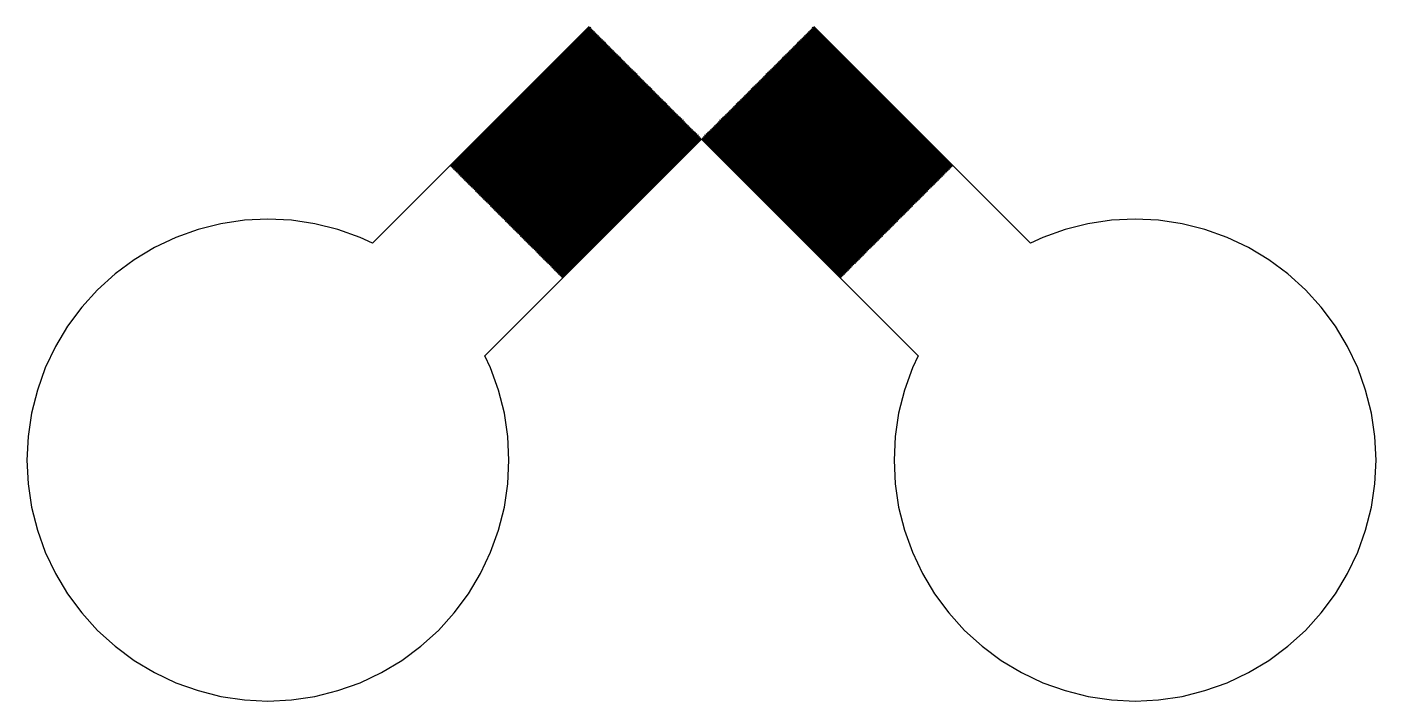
# Model space of a CAD drawing. Extents: x -73 to 181, y -8 to 80.
# Drawn here: x 2 to 16, y 38 to 45 of the extents above; entities that cross this region are included whole.
import ezdxf

# ---------------------------------------------------------------- set-up
doc = ezdxf.new("R2010")
doc.units = 0

msp = doc.modelspace()

# ---------------------------------------------------------------- linework, layer by layer
for p, q in [((7.83327, 45), (5.58597, 42.7527)), ((6.39996, 43.5525), (7.84035, 44.9929)), ((7.84741, 44.9858), (6.40704, 43.5455)), ((6.41411, 43.5384), (7.85448, 44.9788)), ((7.86156, 44.9717), (6.42119, 43.5313)), ((6.42825, 43.5243), (7.86862, 44.9646)), ((7.8757, 44.9576), (6.43532, 43.5172)), ((6.4424, 43.5101), (7.88277, 44.9505)), ((7.88985, 44.9434), (6.44946, 43.5031)), ((6.45654, 43.496), (7.89691, 44.9363)), ((7.90399, 44.9293), (6.46361, 43.4889)), ((6.47067, 43.4818), (7.91106, 44.9222)), ((7.84035, 44.9929), (7.84741, 44.9858)), ((7.85448, 44.9788), (7.86156, 44.9717)), ((7.86862, 44.9646), (7.8757, 44.9576)), ((7.88277, 44.9505), (7.88985, 44.9434)), ((7.89691, 44.9363), (7.90399, 44.9293)), ((7.91106, 44.9222), (7.91814, 44.9151)), ((10.0818, 44.9151), (10.0889, 44.9222)), ((10.0889, 44.9222), (11.5293, 43.4818)), ((10.096, 44.9293), (10.1031, 44.9363)), ((11.5364, 43.4889), (10.096, 44.9293)), ((10.1031, 44.9363), (11.5434, 43.496)), ((10.1101, 44.9434), (10.1172, 44.9505)), ((11.5505, 43.5031), (10.1101, 44.9434)), ((10.1172, 44.9505), (11.5576, 43.5101)), ((10.1243, 44.9576), (10.1314, 44.9646)), ((11.5647, 43.5172), (10.1243, 44.9576)), ((10.1314, 44.9646), (11.5717, 43.5243)), ((10.1384, 44.9717), (10.1455, 44.9788)), ((11.5788, 43.5313), (10.1384, 44.9717)), ((10.1455, 44.9788), (11.5859, 43.5384)), ((10.1526, 44.9858), (10.1596, 44.9929)), ((11.5929, 43.5455), (10.1526, 44.9858)), ((10.1596, 44.9929), (11.6, 43.5525)), ((12.414, 42.7527), (10.1667, 45)), ((7.91814, 44.9151), (6.47775, 43.4747)), ((6.48482, 43.4677), (7.9252, 44.9081)), ((7.93227, 44.901), (6.49188, 43.4606)), ((6.49896, 43.4535), (7.93935, 44.8939)), ((7.94641, 44.8869), (6.50603, 43.4465)), ((6.51309, 43.4394), (7.95348, 44.8798)), ((7.96056, 44.8727), (6.52017, 43.4323)), ((6.52724, 43.4253), (7.96762, 44.8656)), ((7.97469, 44.8586), (6.53432, 43.4182)), ((6.54138, 43.4111), (7.98177, 44.8515)), ((7.98883, 44.8444), (6.54846, 43.4041)), ((6.55554, 43.397), (7.99591, 44.8374)), ((8.00298, 44.8303), (6.56261, 43.3899)), ((6.56967, 43.3828), (8.01004, 44.8232)), ((8.01712, 44.8161), (6.57675, 43.3758)), ((6.58382, 43.3687), (8.02419, 44.8091)), ((8.03127, 44.802), (6.59088, 43.3616)), ((6.59796, 43.3546), (8.03833, 44.7949)), ((8.04541, 44.7879), (6.60503, 43.3475)), ((7.9252, 44.9081), (7.93227, 44.901)), ((7.93935, 44.8939), (7.94641, 44.8869)), ((7.95348, 44.8798), (7.96056, 44.8727)), ((7.96762, 44.8656), (7.97469, 44.8586)), ((7.98177, 44.8515), (7.98883, 44.8444)), ((7.99591, 44.8374), (8.00298, 44.8303)), ((8.01004, 44.8232), (8.01712, 44.8161)), ((8.02419, 44.8091), (8.03127, 44.802)), ((8.03833, 44.7949), (8.04541, 44.7879)), ((9.95457, 44.7879), (9.96165, 44.7949)), ((11.395, 43.3475), (9.95457, 44.7879)), ((9.96165, 44.7949), (11.402, 43.3546)), ((9.96872, 44.802), (9.9758, 44.8091)), ((11.4091, 43.3616), (9.96872, 44.802)), ((9.9758, 44.8091), (11.4162, 43.3687)), ((9.98286, 44.8161), (9.98994, 44.8232)), ((11.4232, 43.3758), (9.98286, 44.8161)), ((9.98994, 44.8232), (11.4303, 43.3828)), ((9.99701, 44.8303), (10.0041, 44.8374)), ((11.4374, 43.3899), (9.99701, 44.8303)), ((10.0041, 44.8374), (11.4444, 43.397)), ((10.0112, 44.8444), (10.0182, 44.8515)), ((11.4515, 43.4041), (10.0112, 44.8444)), ((10.0182, 44.8515), (11.4586, 43.4111)), ((10.0253, 44.8586), (10.0324, 44.8656)), ((11.4657, 43.4182), (10.0253, 44.8586)), ((10.0324, 44.8656), (11.4727, 43.4253)), ((10.0394, 44.8727), (10.0465, 44.8798)), ((11.4798, 43.4323), (10.0394, 44.8727)), ((10.0465, 44.8798), (11.4869, 43.4394)), ((10.0536, 44.8869), (10.0606, 44.8939)), ((11.494, 43.4465), (10.0536, 44.8869)), ((10.0606, 44.8939), (11.501, 43.4535)), ((10.0677, 44.901), (10.0748, 44.9081)), ((11.5081, 43.4606), (10.0677, 44.901)), ((10.0748, 44.9081), (11.5152, 43.4677)), ((11.5222, 43.4747), (10.0818, 44.9151)), ((6.61209, 43.3404), (8.05247, 44.7808)), ((8.05956, 44.7737), (6.61917, 43.3333)), ((6.62624, 43.3263), (8.06662, 44.7666)), ((8.0737, 44.7596), (6.63332, 43.3192)), ((6.64038, 43.3121), (8.08076, 44.7525)), ((8.08783, 44.7454), (6.64745, 43.3051)), ((6.65453, 43.298), (8.09491, 44.7384)), ((8.10197, 44.7313), (6.66159, 43.2909)), ((6.66867, 43.2838), (8.10904, 44.7242)), ((8.11612, 44.7171), (6.67574, 43.2768)), ((6.68282, 43.2697), (8.12318, 44.7101)), ((8.13025, 44.703), (6.68988, 43.2626)), ((6.69696, 43.2556), (8.13733, 44.6959)), ((8.14439, 44.6889), (6.70403, 43.2485)), ((6.71109, 43.2414), (8.15147, 44.6818)), ((8.15854, 44.6747), (6.71817, 43.2343)), ((6.72523, 43.2273), (8.16562, 44.6676)), ((8.17268, 44.6606), (6.73232, 43.2202)), ((6.73938, 43.2131), (8.17976, 44.6535)), ((8.18683, 44.6464), (6.74644, 43.2061)), ((8.05247, 44.7808), (8.05956, 44.7737)), ((8.06662, 44.7666), (8.0737, 44.7596)), ((8.08076, 44.7525), (8.08783, 44.7454)), ((8.09491, 44.7384), (8.10197, 44.7313)), ((8.10904, 44.7242), (8.11612, 44.7171)), ((8.12318, 44.7101), (8.13025, 44.703)), ((8.13733, 44.6959), (8.14439, 44.6889)), ((8.15147, 44.6818), (8.15854, 44.6747)), ((8.16562, 44.6676), (8.17268, 44.6606)), ((8.17976, 44.6535), (8.18683, 44.6464)), ((9.81316, 44.6464), (9.82022, 44.6535)), ((11.2535, 43.2061), (9.81316, 44.6464)), ((9.82022, 44.6535), (11.2606, 43.2131)), ((9.8273, 44.6606), (9.83437, 44.6676)), ((11.2677, 43.2202), (9.8273, 44.6606)), ((9.83437, 44.6676), (11.2747, 43.2273)), ((9.84145, 44.6747), (9.84851, 44.6818)), ((11.2818, 43.2343), (9.84145, 44.6747)), ((9.84851, 44.6818), (11.2889, 43.2414)), ((9.85559, 44.6889), (9.86266, 44.6959)), ((11.296, 43.2485), (9.85559, 44.6889)), ((9.86266, 44.6959), (11.303, 43.2556)), ((9.86974, 44.703), (9.8768, 44.7101)), ((11.3101, 43.2626), (9.86974, 44.703)), ((9.8768, 44.7101), (11.3172, 43.2697)), ((9.88387, 44.7171), (9.89095, 44.7242)), ((11.3242, 43.2768), (9.88387, 44.7171)), ((9.89095, 44.7242), (11.3313, 43.2838)), ((9.89801, 44.7313), (9.90508, 44.7384)), ((11.3384, 43.2909), (9.89801, 44.7313)), ((9.90508, 44.7384), (11.3455, 43.298)), ((9.91216, 44.7454), (9.91922, 44.7525)), ((11.3525, 43.3051), (9.91216, 44.7454)), ((9.91922, 44.7525), (11.3596, 43.3121)), ((9.92628, 44.7596), (9.93336, 44.7666)), ((11.3667, 43.3192), (9.92628, 44.7596)), ((9.93336, 44.7666), (11.3737, 43.3263)), ((9.94043, 44.7737), (9.94751, 44.7808)), ((11.3808, 43.3333), (9.94043, 44.7737)), ((9.94751, 44.7808), (11.3879, 43.3404)), ((6.75352, 43.199), (8.19391, 44.6394)), ((8.20097, 44.6323), (6.76059, 43.1919)), ((6.76765, 43.1848), (8.20804, 44.6252)), ((8.21512, 44.6181), (6.77473, 43.1778)), ((6.7818, 43.1707), (8.22218, 44.6111)), ((8.22925, 44.604), (6.78886, 43.1636)), ((6.79594, 43.1566), (8.23633, 44.5969)), ((8.24339, 44.5899), (6.80301, 43.1495)), ((6.81009, 43.1424), (8.25047, 44.5828)), ((8.25754, 44.5757), (6.81715, 43.1353)), ((6.82423, 43.1283), (8.2646, 44.5686)), ((8.27168, 44.5616), (6.8313, 43.1212)), ((6.83838, 43.1141), (8.27875, 44.5545)), ((8.28581, 44.5474), (6.84544, 43.1071)), ((6.85252, 43.1), (8.29289, 44.5404)), ((8.29996, 44.5333), (6.85959, 43.0929)), ((6.86665, 43.0859), (8.30704, 44.5262)), ((8.3141, 44.5191), (6.87373, 43.0788)), ((6.8808, 43.0717), (8.32118, 44.5121)), ((8.32825, 44.505), (6.88786, 43.0646)), ((8.19391, 44.6394), (8.20097, 44.6323)), ((8.20804, 44.6252), (8.21512, 44.6181)), ((8.22218, 44.6111), (8.22925, 44.604)), ((8.23633, 44.5969), (8.24339, 44.5899)), ((8.25047, 44.5828), (8.25754, 44.5757)), ((8.2646, 44.5686), (8.27168, 44.5616)), ((8.27875, 44.5545), (8.28581, 44.5474)), ((8.29289, 44.5404), (8.29996, 44.5333)), ((8.30704, 44.5262), (8.3141, 44.5191)), ((8.32118, 44.5121), (8.32825, 44.505)), ((9.67174, 44.505), (9.6788, 44.5121)), ((11.1121, 43.0646), (9.67174, 44.505)), ((9.6788, 44.5121), (11.1192, 43.0717)), ((9.68588, 44.5191), (9.69295, 44.5262)), ((11.1263, 43.0788), (9.68588, 44.5191)), ((9.69295, 44.5262), (11.1333, 43.0859)), ((9.70003, 44.5333), (9.70709, 44.5404)), ((11.1404, 43.0929), (9.70003, 44.5333)), ((9.70709, 44.5404), (11.1475, 43.1)), ((9.71417, 44.5474), (9.72124, 44.5545)), ((11.1545, 43.1071), (9.71417, 44.5474)), ((9.72124, 44.5545), (11.1616, 43.1141)), ((9.7283, 44.5616), (9.73538, 44.5686)), ((11.1687, 43.1212), (9.7283, 44.5616)), ((9.73538, 44.5686), (11.1758, 43.1283)), ((9.74245, 44.5757), (9.74951, 44.5828)), ((11.1828, 43.1353), (9.74245, 44.5757)), ((9.74951, 44.5828), (11.1899, 43.1424)), ((9.75659, 44.5899), (9.76366, 44.5969)), ((11.197, 43.1495), (9.75659, 44.5899)), ((9.76366, 44.5969), (11.204, 43.1566)), ((9.77074, 44.604), (9.7778, 44.6111)), ((11.2111, 43.1636), (9.77074, 44.604)), ((9.7778, 44.6111), (11.2182, 43.1707)), ((9.78487, 44.6181), (9.79195, 44.6252)), ((11.2253, 43.1778), (9.78487, 44.6181)), ((9.79195, 44.6252), (11.2323, 43.1848)), ((9.79901, 44.6323), (9.80608, 44.6394)), ((11.2394, 43.1919), (9.79901, 44.6323)), ((9.80608, 44.6394), (11.2465, 43.199)), ((6.89494, 43.0576), (8.33533, 44.4979)), ((8.34239, 44.4909), (6.90201, 43.0505)), ((6.90909, 43.0434), (8.34947, 44.4838)), ((8.35654, 44.4767), (6.91615, 43.0363)), ((6.92322, 43.0293), (8.3636, 44.4697)), ((8.37068, 44.4626), (6.9303, 43.0222)), ((6.93736, 43.0151), (8.37775, 44.4555)), ((8.38481, 44.4485), (6.94443, 43.0081)), ((6.95151, 43.001), (8.39189, 44.4414)), ((8.39896, 44.4343), (6.95857, 42.9939)), ((6.96565, 42.9869), (8.40602, 44.4272)), ((8.4131, 44.4202), (6.97272, 42.9798)), ((6.97978, 42.9727), (8.42017, 44.4131)), ((8.42723, 44.406), (6.98686, 42.9657)), ((6.99393, 42.9586), (8.43431, 44.399)), ((8.44138, 44.3919), (7.00099, 42.9515)), ((7.00807, 42.9444), (8.44846, 44.3848)), ((8.45552, 44.3777), (7.01514, 42.9374)), ((7.0222, 42.9303), (8.46259, 44.3707)), ((8.46967, 44.3636), (7.02928, 42.9232)), ((8.33533, 44.4979), (8.34239, 44.4909)), ((8.34947, 44.4838), (8.35654, 44.4767)), ((8.3636, 44.4697), (8.37068, 44.4626)), ((8.37775, 44.4555), (8.38481, 44.4485)), ((8.39189, 44.4414), (8.39896, 44.4343)), ((8.40602, 44.4272), (8.4131, 44.4202)), ((8.42017, 44.4131), (8.42723, 44.406)), ((8.43431, 44.399), (8.44138, 44.3919)), ((8.44846, 44.3848), (8.45552, 44.3777)), ((8.46259, 44.3707), (8.46967, 44.3636)), ((9.53032, 44.3636), (9.5374, 44.3707)), ((10.9707, 42.9232), (9.53032, 44.3636)), ((9.5374, 44.3707), (10.9778, 42.9303)), ((9.54446, 44.3777), (9.55153, 44.3848)), ((10.9848, 42.9374), (9.54446, 44.3777)), ((9.55153, 44.3848), (10.9919, 42.9444)), ((9.55861, 44.3919), (9.56567, 44.399)), ((10.999, 42.9515), (9.55861, 44.3919)), ((9.56567, 44.399), (11.0061, 42.9586)), ((9.57275, 44.406), (9.57982, 44.4131)), ((11.0131, 42.9657), (9.57275, 44.406)), ((9.57982, 44.4131), (11.0202, 42.9727)), ((9.58688, 44.4202), (9.59396, 44.4272)), ((11.0273, 42.9798), (9.58688, 44.4202)), ((9.59396, 44.4272), (11.0343, 42.9869)), ((9.60103, 44.4343), (9.60809, 44.4414)), ((11.0414, 42.9939), (9.60103, 44.4343)), ((9.60809, 44.4414), (11.0485, 43.001)), ((9.61517, 44.4485), (9.62224, 44.4555)), ((11.0556, 43.0081), (9.61517, 44.4485)), ((9.62224, 44.4555), (11.0626, 43.0151)), ((9.6293, 44.4626), (9.63638, 44.4697)), ((11.0697, 43.0222), (9.6293, 44.4626)), ((9.63638, 44.4697), (11.0768, 43.0293)), ((9.64345, 44.4767), (9.65051, 44.4838)), ((11.0838, 43.0363), (9.64345, 44.4767)), ((9.65051, 44.4838), (11.0909, 43.0434)), ((9.65759, 44.4909), (9.66466, 44.4979)), ((11.098, 43.0505), (9.65759, 44.4909)), ((9.66466, 44.4979), (11.105, 43.0576)), ((7.03635, 42.9162), (8.47673, 44.3565)), ((8.4838, 44.3495), (7.04341, 42.9091)), ((7.05049, 42.902), (8.49088, 44.3424)), ((8.49794, 44.3353), (7.05756, 42.8949)), ((7.06464, 42.8879), (8.50502, 44.3282)), ((8.51208, 44.3212), (7.0717, 42.8808)), ((7.07878, 42.8737), (8.51915, 44.3141)), ((8.52623, 44.307), (7.08586, 42.8667)), ((7.09293, 42.8596), (8.53329, 44.3)), ((8.54036, 44.2929), (7.09999, 42.8525)), ((7.10707, 42.8454), (8.54744, 44.2858)), ((8.5545, 44.2787), (7.11414, 42.8384)), ((7.1212, 42.8313), (8.56158, 44.2717)), ((8.56865, 44.2646), (7.12828, 42.8242)), ((7.13535, 42.8172), (8.57573, 44.2575)), ((8.58279, 44.2505), (7.14241, 42.8101)), ((7.14949, 42.803), (8.58987, 44.2434)), ((8.59694, 44.2363), (7.15656, 42.7959)), ((7.16364, 42.7889), (8.60402, 44.2292)), ((8.47673, 44.3565), (8.4838, 44.3495)), ((8.49088, 44.3424), (8.49794, 44.3353)), ((8.50502, 44.3282), (8.51208, 44.3212)), ((8.51915, 44.3141), (8.52623, 44.307)), ((8.53329, 44.3), (8.54036, 44.2929)), ((8.54744, 44.2858), (8.5545, 44.2787)), ((8.56158, 44.2717), (8.56865, 44.2646)), ((8.57573, 44.2575), (8.58279, 44.2505)), ((8.58987, 44.2434), (8.59694, 44.2363)), ((8.60402, 44.2292), (8.61108, 44.2222)), ((9.3889, 44.2222), (9.39597, 44.2292)), ((9.39597, 44.2292), (10.8363, 42.7889)), ((9.40305, 44.2363), (9.41011, 44.2434)), ((10.8434, 42.7959), (9.40305, 44.2363)), ((9.41011, 44.2434), (10.8505, 42.803)), ((9.41719, 44.2505), (9.42426, 44.2575)), ((10.8576, 42.8101), (9.41719, 44.2505)), ((9.42426, 44.2575), (10.8646, 42.8172)), ((9.43134, 44.2646), (9.4384, 44.2717)), ((10.8717, 42.8242), (9.43134, 44.2646)), ((9.4384, 44.2717), (10.8788, 42.8313)), ((9.44548, 44.2787), (9.45255, 44.2858)), ((10.8858, 42.8384), (9.44548, 44.2787)), ((9.45255, 44.2858), (10.8929, 42.8454)), ((9.45963, 44.2929), (9.46669, 44.3)), ((10.9, 42.8525), (9.45963, 44.2929)), ((9.46669, 44.3), (10.9071, 42.8596)), ((9.47375, 44.307), (9.48083, 44.3141)), ((10.9141, 42.8667), (9.47375, 44.307)), ((9.48083, 44.3141), (10.9212, 42.8737)), ((9.4879, 44.3212), (9.49496, 44.3282)), ((10.9283, 42.8808), (9.4879, 44.3212)), ((9.49496, 44.3282), (10.9353, 42.8879)), ((9.50204, 44.3353), (9.50911, 44.3424)), ((10.9424, 42.8949), (9.50204, 44.3353)), ((9.50911, 44.3424), (10.9495, 42.902)), ((9.51619, 44.3495), (9.52325, 44.3565)), ((10.9566, 42.9091), (9.51619, 44.3495)), ((9.52325, 44.3565), (10.9636, 42.9162)), ((8.61108, 44.2222), (7.1707, 42.7818)), ((7.17776, 42.7747), (8.61815, 44.2151)), ((8.62523, 44.208), (7.18484, 42.7677)), ((7.19191, 42.7606), (8.63229, 44.201)), ((8.63936, 44.1939), (7.19899, 42.7535)), ((7.20605, 42.7464), (8.64644, 44.1868)), ((8.6535, 44.1798), (7.21313, 42.7394)), ((7.2202, 42.7323), (8.66057, 44.1727)), ((8.66765, 44.1656), (7.22728, 42.7252)), ((7.23434, 42.7182), (8.67471, 44.1585)), ((8.68179, 44.1515), (7.24142, 42.7111)), ((7.24849, 42.704), (8.68886, 44.1444)), ((8.69594, 44.1373), (7.25555, 42.697)), ((7.26263, 42.6899), (8.703, 44.1302)), ((8.71008, 44.1232), (7.2697, 42.6828)), ((7.27676, 42.6757), (8.71715, 44.1161)), ((8.72423, 44.109), (7.28384, 42.6687)), ((7.29091, 42.6616), (8.73129, 44.102)), ((8.73836, 44.0949), (7.29797, 42.6545)), ((7.30505, 42.6474), (8.74544, 44.0878)), ((8.61815, 44.2151), (8.62523, 44.208)), ((8.63229, 44.201), (8.63936, 44.1939)), ((8.64644, 44.1868), (8.6535, 44.1798)), ((8.66057, 44.1727), (8.66765, 44.1656)), ((8.67471, 44.1585), (8.68179, 44.1515)), ((8.68886, 44.1444), (8.69594, 44.1373)), ((8.703, 44.1302), (8.71008, 44.1232)), ((8.71715, 44.1161), (8.72423, 44.109)), ((8.73129, 44.102), (8.73836, 44.0949)), ((8.74544, 44.0878), (8.7525, 44.0808)), ((9.24748, 44.0808), (9.25455, 44.0878)), ((9.25455, 44.0878), (10.6949, 42.6474)), ((9.26163, 44.0949), (9.26869, 44.102)), ((10.702, 42.6545), (9.26163, 44.0949)), ((9.26869, 44.102), (10.7091, 42.6616)), ((9.27576, 44.109), (9.28284, 44.1161)), ((10.7161, 42.6687), (9.27576, 44.109)), ((9.28284, 44.1161), (10.7232, 42.6757)), ((9.2899, 44.1232), (9.29698, 44.1302)), ((10.7303, 42.6828), (9.2899, 44.1232)), ((9.29698, 44.1302), (10.7374, 42.6899)), ((9.30405, 44.1373), (9.31113, 44.1444)), ((10.7444, 42.697), (9.30405, 44.1373)), ((9.31113, 44.1444), (10.7515, 42.704)), ((9.31819, 44.1515), (9.32527, 44.1585)), ((10.7586, 42.7111), (9.31819, 44.1515)), ((9.32527, 44.1585), (10.7656, 42.7182)), ((9.33234, 44.1656), (9.33942, 44.1727)), ((10.7727, 42.7252), (9.33234, 44.1656)), ((9.33942, 44.1727), (10.7798, 42.7323)), ((9.34648, 44.1798), (9.35355, 44.1868)), ((10.7868, 42.7394), (9.34648, 44.1798)), ((9.35355, 44.1868), (10.7939, 42.7464)), ((9.36063, 44.1939), (9.36769, 44.201)), ((10.801, 42.7535), (9.36063, 44.1939)), ((9.36769, 44.201), (10.8081, 42.7606)), ((9.37476, 44.208), (9.38184, 44.2151)), ((10.8151, 42.7677), (9.37476, 44.208)), ((9.38184, 44.2151), (10.8222, 42.7747)), ((10.8293, 42.7818), (9.3889, 44.2222)), ((8.7525, 44.0808), (7.31212, 42.6404)), ((7.31918, 42.6333), (8.75957, 44.0737)), ((8.76665, 44.0666), (7.32626, 42.6262)), ((7.33333, 42.6192), (8.77371, 44.0596)), ((8.78079, 44.0525), (7.34041, 42.6121)), ((7.34747, 42.605), (8.78786, 44.0454)), ((8.79492, 44.0383), (7.35455, 42.598)), ((7.36162, 42.5909), (8.802, 44.0313)), ((8.80907, 44.0242), (7.3687, 42.5838)), ((7.37576, 42.5768), (8.81613, 44.0171)), ((8.82321, 44.01), (7.38284, 42.5697)), ((7.38991, 42.5626), (8.83028, 44.003)), ((8.83736, 43.9959), (7.39697, 42.5555)), ((7.40405, 42.5485), (8.84442, 43.9888)), ((8.8515, 43.9818), (7.41112, 42.5414)), ((7.4182, 42.5343), (8.85857, 43.9747)), ((8.86565, 43.9676), (7.42526, 42.5272)), ((7.43233, 42.5202), (8.87271, 43.9606)), ((8.87979, 43.9535), (7.43941, 42.5131)), ((7.44647, 42.506), (8.88686, 43.9464)), ((8.75957, 44.0737), (8.76665, 44.0666)), ((8.77371, 44.0596), (8.78079, 44.0525)), ((8.78786, 44.0454), (8.79492, 44.0383)), ((8.802, 44.0313), (8.80907, 44.0242)), ((8.81613, 44.0171), (8.82321, 44.01)), ((8.83028, 44.003), (8.83736, 43.9959)), ((8.84442, 43.9888), (8.8515, 43.9818)), ((8.85857, 43.9747), (8.86565, 43.9676)), ((8.87271, 43.9606), (8.87979, 43.9535)), ((8.88686, 43.9464), (8.89392, 43.9393)), ((9.10606, 43.9393), (9.11313, 43.9464)), ((9.11313, 43.9464), (10.5535, 42.506)), ((9.12019, 43.9535), (9.12727, 43.9606)), ((10.5606, 42.5131), (9.12019, 43.9535)), ((9.12727, 43.9606), (10.5677, 42.5202)), ((9.13434, 43.9676), (9.14142, 43.9747)), ((10.5747, 42.5272), (9.13434, 43.9676)), ((9.14142, 43.9747), (10.5818, 42.5343)), ((9.14848, 43.9818), (9.15556, 43.9888)), ((10.5889, 42.5414), (9.14848, 43.9818)), ((9.15556, 43.9888), (10.5959, 42.5485)), ((9.16263, 43.9959), (9.16971, 44.003)), ((10.603, 42.5555), (9.16263, 43.9959)), ((9.16971, 44.003), (10.6101, 42.5626)), ((9.17677, 44.01), (9.18385, 44.0171)), ((10.6171, 42.5697), (9.17677, 44.01)), ((9.18385, 44.0171), (10.6242, 42.5768)), ((9.19092, 44.0242), (9.19798, 44.0313)), ((10.6313, 42.5838), (9.19092, 44.0242)), ((9.19798, 44.0313), (10.6384, 42.5909)), ((9.20506, 44.0383), (9.21213, 44.0454)), ((10.6454, 42.598), (9.20506, 44.0383)), ((9.21213, 44.0454), (10.6525, 42.605)), ((9.21919, 44.0525), (9.22627, 44.0596)), ((10.6596, 42.6121), (9.21919, 44.0525)), ((9.22627, 44.0596), (10.6667, 42.6192)), ((9.23334, 44.0666), (9.24042, 44.0737)), ((10.6737, 42.6262), (9.23334, 44.0666)), ((9.24042, 44.0737), (10.6808, 42.6333)), ((10.6879, 42.6404), (9.24748, 44.0808)), ((6.75269, 41.586), (9, 43.8333)), ((8.89392, 43.9393), (7.45354, 42.499)), ((7.46062, 42.4919), (8.901, 43.9323)), ((8.90807, 43.9252), (7.46768, 42.4848)), ((7.47475, 42.4778), (8.91513, 43.9181)), ((8.92221, 43.9111), (7.48183, 42.4707)), ((7.48889, 42.4636), (8.92928, 43.904)), ((8.93634, 43.8969), (7.49597, 42.4565)), ((7.50305, 42.4495), (8.94342, 43.8898)), ((8.95049, 43.8828), (7.51012, 42.4424)), ((7.5172, 42.4353), (8.95757, 43.8757)), ((8.96463, 43.8686), (7.52426, 42.4283)), ((7.53133, 42.4212), (8.97169, 43.8616)), ((8.97878, 43.8545), (7.53841, 42.4141)), ((7.54547, 42.407), (8.98584, 43.8474)), ((8.99292, 43.8403), (7.55254, 42.4)), ((8.901, 43.9323), (8.90807, 43.9252)), ((8.91513, 43.9181), (8.92221, 43.9111)), ((8.92928, 43.904), (8.93634, 43.8969)), ((8.94342, 43.8898), (8.95049, 43.8828)), ((8.95757, 43.8757), (8.96463, 43.8686)), ((8.97169, 43.8616), (8.97878, 43.8545)), ((8.98584, 43.8474), (8.99292, 43.8403)), ((9, 43.8333), (11.2473, 41.586)), ((9.00706, 43.8403), (9.01414, 43.8474)), ((10.4474, 42.4), (9.00706, 43.8403)), ((9.01414, 43.8474), (10.4545, 42.407)), ((9.02121, 43.8545), (9.02829, 43.8616)), ((10.4616, 42.4141), (9.02121, 43.8545)), ((9.02829, 43.8616), (10.4687, 42.4212)), ((9.03535, 43.8686), (9.04242, 43.8757)), ((10.4757, 42.4283), (9.03535, 43.8686)), ((9.04242, 43.8757), (10.4828, 42.4353)), ((9.0495, 43.8828), (9.05656, 43.8898)), ((10.4899, 42.4424), (9.0495, 43.8828)), ((9.05656, 43.8898), (10.4969, 42.4495)), ((9.06364, 43.8969), (9.07071, 43.904)), ((10.504, 42.4565), (9.06364, 43.8969)), ((9.07071, 43.904), (10.5111, 42.4636)), ((9.07777, 43.9111), (9.08485, 43.9181)), ((10.5182, 42.4707), (9.07777, 43.9111)), ((9.08485, 43.9181), (10.5252, 42.4778)), ((9.09192, 43.9252), (9.09898, 43.9323)), ((10.5323, 42.4848), (9.09192, 43.9252)), ((9.09898, 43.9323), (10.5394, 42.4919)), ((10.5464, 42.499), (9.10606, 43.9393)), ((6.40704, 43.5455), (6.39996, 43.5525)), ((6.42119, 43.5313), (6.41411, 43.5384)), ((6.43532, 43.5172), (6.42825, 43.5243)), ((11.5717, 43.5243), (11.5647, 43.5172)), ((11.5859, 43.5384), (11.5788, 43.5313)), ((11.6, 43.5525), (11.5929, 43.5455)), ((6.44946, 43.5031), (6.4424, 43.5101)), ((6.46361, 43.4889), (6.45654, 43.496)), ((6.47775, 43.4747), (6.47067, 43.4818)), ((6.49188, 43.4606), (6.48482, 43.4677)), ((6.50603, 43.4465), (6.49896, 43.4535)), ((6.52017, 43.4323), (6.51309, 43.4394)), ((6.53432, 43.4182), (6.52724, 43.4253)), ((6.54846, 43.4041), (6.54138, 43.4111)), ((6.56261, 43.3899), (6.55554, 43.397)), ((6.57675, 43.3758), (6.56967, 43.3828)), ((11.4303, 43.3828), (11.4232, 43.3758)), ((11.4444, 43.397), (11.4374, 43.3899)), ((11.4586, 43.4111), (11.4515, 43.4041)), ((11.4727, 43.4253), (11.4657, 43.4182)), ((11.4869, 43.4394), (11.4798, 43.4323)), ((11.501, 43.4535), (11.494, 43.4465)), ((11.5152, 43.4677), (11.5081, 43.4606)), ((11.5293, 43.4818), (11.5222, 43.4747)), ((11.5434, 43.496), (11.5364, 43.4889)), ((11.5576, 43.5101), (11.5505, 43.5031)), ((6.59088, 43.3616), (6.58382, 43.3687)), ((6.60503, 43.3475), (6.59796, 43.3546)), ((6.61917, 43.3333), (6.61209, 43.3404)), ((6.63332, 43.3192), (6.62624, 43.3263)), ((6.64745, 43.3051), (6.64038, 43.3121)), ((6.66159, 43.2909), (6.65453, 43.298)), ((6.67574, 43.2768), (6.66867, 43.2838)), ((6.68988, 43.2626), (6.68282, 43.2697)), ((6.70403, 43.2485), (6.69696, 43.2556)), ((11.303, 43.2556), (11.296, 43.2485)), ((11.3172, 43.2697), (11.3101, 43.2626)), ((11.3313, 43.2838), (11.3242, 43.2768)), ((11.3455, 43.298), (11.3384, 43.2909)), ((11.3596, 43.3121), (11.3525, 43.3051)), ((11.3737, 43.3263), (11.3667, 43.3192)), ((11.3879, 43.3404), (11.3808, 43.3333)), ((11.402, 43.3546), (11.395, 43.3475)), ((11.4162, 43.3687), (11.4091, 43.3616)), ((6.71817, 43.2343), (6.71109, 43.2414)), ((6.73232, 43.2202), (6.72523, 43.2273)), ((6.74644, 43.2061), (6.73938, 43.2131)), ((6.76059, 43.1919), (6.75352, 43.199)), ((6.77473, 43.1778), (6.76765, 43.1848)), ((6.78886, 43.1636), (6.7818, 43.1707)), ((6.80301, 43.1495), (6.79594, 43.1566)), ((6.81715, 43.1353), (6.81009, 43.1424)), ((6.8313, 43.1212), (6.82423, 43.1283)), ((6.84544, 43.1071), (6.83838, 43.1141)), ((11.1616, 43.1141), (11.1545, 43.1071)), ((11.1758, 43.1283), (11.1687, 43.1212)), ((11.1899, 43.1424), (11.1828, 43.1353)), ((11.204, 43.1566), (11.197, 43.1495)), ((11.2182, 43.1707), (11.2111, 43.1636)), ((11.2323, 43.1848), (11.2253, 43.1778)), ((11.2465, 43.199), (11.2394, 43.1919)), ((11.2606, 43.2131), (11.2535, 43.2061)), ((11.2747, 43.2273), (11.2677, 43.2202)), ((11.2889, 43.2414), (11.2818, 43.2343)), ((4.25777, 42.9908), (4.01508, 42.9547)), ((4.50281, 43.0028), (4.25777, 42.9908)), ((4.74786, 42.9908), (4.50281, 43.0028)), ((4.99054, 42.9548), (4.74786, 42.9908)), ((6.85959, 43.0929), (6.85252, 43.1)), ((6.87373, 43.0788), (6.86665, 43.0859)), ((6.88786, 43.0646), (6.8808, 43.0717)), ((6.90201, 43.0505), (6.89494, 43.0576)), ((6.91615, 43.0363), (6.90909, 43.0434)), ((6.9303, 43.0222), (6.92322, 43.0293)), ((6.94443, 43.0081), (6.93736, 43.0151)), ((6.95857, 42.9939), (6.95151, 43.001)), ((6.97272, 42.9798), (6.96565, 42.9869)), ((6.98686, 42.9657), (6.97978, 42.9727)), ((11.0202, 42.9727), (11.0131, 42.9657)), ((11.0343, 42.9869), (11.0273, 42.9798)), ((11.0485, 43.001), (11.0414, 42.9939)), ((11.0626, 43.0151), (11.0556, 43.0081)), ((11.0768, 43.0293), (11.0697, 43.0222)), ((11.0909, 43.0434), (11.0838, 43.0363)), ((11.105, 43.0576), (11.098, 43.0505)), ((11.1192, 43.0717), (11.1121, 43.0646)), ((11.1333, 43.0859), (11.1263, 43.0788)), ((11.1475, 43.1), (11.1404, 43.0929)), ((13.2521, 42.9908), (13.0094, 42.9548)), ((13.4972, 43.0028), (13.2521, 42.9908)), ((13.7422, 42.9908), (13.4972, 43.0028)), ((13.9849, 42.9547), (13.7422, 42.9908)), ((3.7771, 42.8951), (3.5461, 42.8125)), ((4.01508, 42.9547), (3.7771, 42.8951)), ((5.22852, 42.8951), (4.99054, 42.9548)), ((5.45952, 42.8125), (5.22852, 42.8951)), ((7.00099, 42.9515), (6.99393, 42.9586)), ((7.01514, 42.9374), (7.00807, 42.9444)), ((7.02928, 42.9232), (7.0222, 42.9303)), ((7.04341, 42.9091), (7.03635, 42.9162)), ((7.05756, 42.8949), (7.05049, 42.902)), ((7.0717, 42.8808), (7.06464, 42.8879)), ((7.08586, 42.8667), (7.07878, 42.8737)), ((7.09999, 42.8525), (7.09293, 42.8596)), ((7.11414, 42.8384), (7.10707, 42.8454)), ((7.12828, 42.8242), (7.1212, 42.8313)), ((10.8788, 42.8313), (10.8717, 42.8242)), ((10.8929, 42.8454), (10.8858, 42.8384)), ((10.9071, 42.8596), (10.9, 42.8525)), ((10.9212, 42.8737), (10.9141, 42.8667)), ((10.9353, 42.8879), (10.9283, 42.8808)), ((10.9495, 42.902), (10.9424, 42.8949)), ((10.9636, 42.9162), (10.9566, 42.9091)), ((10.9778, 42.9303), (10.9707, 42.9232)), ((10.9919, 42.9444), (10.9848, 42.9374)), ((11.0061, 42.9586), (10.999, 42.9515)), ((12.7715, 42.8951), (12.5405, 42.8125)), ((13.0094, 42.9548), (12.7715, 42.8951)), ((14.2229, 42.8951), (13.9849, 42.9547)), ((14.4539, 42.8125), (14.2229, 42.8951)), ((3.32431, 42.7076), (3.11388, 42.5815)), ((3.5461, 42.8125), (3.32431, 42.7076)), ((5.58597, 42.7527), (5.45952, 42.8125)), ((7.14241, 42.8101), (7.13535, 42.8172)), ((7.15656, 42.7959), (7.14949, 42.803)), ((7.1707, 42.7818), (7.16364, 42.7889)), ((7.18484, 42.7677), (7.17776, 42.7747)), ((7.19899, 42.7535), (7.19191, 42.7606)), ((7.21313, 42.7394), (7.20605, 42.7464)), ((7.22728, 42.7252), (7.2202, 42.7323)), ((7.24142, 42.7111), (7.23434, 42.7182)), ((7.25555, 42.697), (7.24849, 42.704)), ((7.2697, 42.6828), (7.26263, 42.6899)), ((10.7374, 42.6899), (10.7303, 42.6828)), ((10.7515, 42.704), (10.7444, 42.697)), ((10.7656, 42.7182), (10.7586, 42.7111)), ((10.7798, 42.7323), (10.7727, 42.7252)), ((10.7939, 42.7464), (10.7868, 42.7394)), ((10.8081, 42.7606), (10.801, 42.7535)), ((10.8222, 42.7747), (10.8151, 42.7677)), ((10.8363, 42.7889), (10.8293, 42.7818)), ((10.8505, 42.803), (10.8434, 42.7959)), ((10.8646, 42.8172), (10.8576, 42.8101)), ((12.5405, 42.8125), (12.414, 42.7527)), ((14.6757, 42.7076), (14.4539, 42.8125)), ((14.8861, 42.5815), (14.6757, 42.7076)), ((3.11388, 42.5815), (2.91682, 42.4353)), ((7.28384, 42.6687), (7.27676, 42.6757)), ((7.29797, 42.6545), (7.29091, 42.6616)), ((7.31212, 42.6404), (7.30505, 42.6474)), ((7.32626, 42.6262), (7.31918, 42.6333)), ((7.34041, 42.6121), (7.33333, 42.6192)), ((7.35455, 42.598), (7.34747, 42.605)), ((7.3687, 42.5838), (7.36162, 42.5909)), ((7.38284, 42.5697), (7.37576, 42.5768)), ((7.39697, 42.5555), (7.38991, 42.5626)), ((7.41112, 42.5414), (7.40405, 42.5485)), ((10.5959, 42.5485), (10.5889, 42.5414)), ((10.6101, 42.5626), (10.603, 42.5555)), ((10.6242, 42.5768), (10.6171, 42.5697)), ((10.6384, 42.5909), (10.6313, 42.5838)), ((10.6525, 42.605), (10.6454, 42.598)), ((10.6667, 42.6192), (10.6596, 42.6121)), ((10.6808, 42.6333), (10.6737, 42.6262)), ((10.6949, 42.6474), (10.6879, 42.6404)), ((10.7091, 42.6616), (10.702, 42.6545)), ((10.7232, 42.6757), (10.7161, 42.6687)), ((15.0832, 42.4353), (14.8861, 42.5815)), ((2.91682, 42.4353), (2.73503, 42.2706)), ((7.42526, 42.5272), (7.4182, 42.5343)), ((7.43941, 42.5131), (7.43233, 42.5202)), ((7.45354, 42.499), (7.44647, 42.506)), ((7.46768, 42.4848), (7.46062, 42.4919)), ((7.48183, 42.4707), (7.47475, 42.4778)), ((7.49597, 42.4565), (7.48889, 42.4636)), ((7.51012, 42.4424), (7.50305, 42.4495)), ((7.52426, 42.4283), (7.5172, 42.4353)), ((7.53841, 42.4141), (7.53133, 42.4212)), ((7.55254, 42.4), (7.54547, 42.407)), ((10.4545, 42.407), (10.4474, 42.4)), ((10.4687, 42.4212), (10.4616, 42.4141)), ((10.4828, 42.4353), (10.4757, 42.4283)), ((10.4969, 42.4495), (10.4899, 42.4424)), ((10.5111, 42.4636), (10.504, 42.4565)), ((10.5252, 42.4778), (10.5182, 42.4707)), ((10.5394, 42.4919), (10.5323, 42.4848)), ((10.5535, 42.506), (10.5464, 42.499)), ((10.5677, 42.5202), (10.5606, 42.5131)), ((10.5818, 42.5343), (10.5747, 42.5272)), ((15.265, 42.2706), (15.0832, 42.4353)), ((2.73503, 42.2706), (2.57027, 42.0888)), ((15.4297, 42.0888), (15.265, 42.2706)), ((2.57027, 42.0888), (2.42413, 41.8917)), ((15.5759, 41.8917), (15.4297, 42.0888)), ((2.42413, 41.8917), (2.29799, 41.6813)), ((15.702, 41.6813), (15.5759, 41.8917)), ((2.29799, 41.6813), (2.19312, 41.4595)), ((6.81248, 41.4595), (6.75269, 41.586)), ((11.2473, 41.586), (11.1875, 41.4595)), ((15.8069, 41.4595), (15.702, 41.6813)), ((2.19312, 41.4595), (2.11046, 41.2285)), ((6.89514, 41.2285), (6.81248, 41.4595)), ((11.1875, 41.4595), (11.1048, 41.2285)), ((15.8895, 41.2285), (15.8069, 41.4595)), ((2.11046, 41.2285), (2.05084, 40.9905)), ((6.95476, 40.9905), (6.89514, 41.2285)), ((11.1048, 41.2285), (11.0452, 40.9905)), ((15.9491, 40.9905), (15.8895, 41.2285)), ((2.05084, 40.9905), (2.01485, 40.7478)), ((6.99075, 40.7479), (6.95476, 40.9905)), ((11.0452, 40.9905), (11.0092, 40.7479)), ((15.9851, 40.7478), (15.9491, 40.9905)), ((2.01485, 40.7478), (2.00281, 40.5028)), ((7.00279, 40.5028), (6.99075, 40.7479)), ((11.0092, 40.7479), (10.9972, 40.5028)), ((15.9972, 40.5028), (15.9851, 40.7478)), ((2.00281, 40.5028), (2.01485, 40.2578)), ((6.99077, 40.2578), (7.00279, 40.5028)), ((10.9972, 40.5028), (11.0092, 40.2578)), ((15.9851, 40.2578), (15.9972, 40.5028)), ((2.01485, 40.2578), (2.05084, 40.0151)), ((6.95474, 40.0151), (6.99077, 40.2578)), ((11.0092, 40.2578), (11.0452, 40.0151)), ((15.9491, 40.0151), (15.9851, 40.2578)), ((2.05084, 40.0151), (2.11046, 39.7771)), ((6.89514, 39.7771), (6.95474, 40.0151)), ((11.0452, 40.0151), (11.1048, 39.7771)), ((15.8895, 39.7771), (15.9491, 40.0151)), ((2.11046, 39.7771), (2.19312, 39.5461)), ((6.81248, 39.5461), (6.89514, 39.7771)), ((11.1048, 39.7771), (11.1875, 39.5461)), ((15.8069, 39.5461), (15.8895, 39.7771)), ((2.19312, 39.5461), (2.29799, 39.3243)), ((6.7076, 39.3243), (6.81248, 39.5461)), ((11.1875, 39.5461), (11.2924, 39.3243)), ((15.702, 39.3243), (15.8069, 39.5461)), ((2.29799, 39.3243), (2.42413, 39.1139)), ((6.58147, 39.1139), (6.7076, 39.3243)), ((11.2924, 39.3243), (11.4185, 39.1139)), ((15.5759, 39.1139), (15.702, 39.3243)), ((2.42413, 39.1139), (2.57027, 38.9168)), ((6.43533, 38.9168), (6.58147, 39.1139)), ((11.4185, 39.1139), (11.5647, 38.9168)), ((15.4297, 38.9168), (15.5759, 39.1139)), ((2.57027, 38.9168), (2.73503, 38.735)), ((6.27057, 38.735), (6.43533, 38.9168)), ((11.5647, 38.9168), (11.7294, 38.735)), ((15.265, 38.735), (15.4297, 38.9168)), ((2.73503, 38.735), (2.91681, 38.5703)), ((6.08878, 38.5703), (6.27057, 38.735)), ((11.7294, 38.735), (11.9112, 38.5703)), ((15.0832, 38.5703), (15.265, 38.735)), ((2.91681, 38.5703), (3.11388, 38.4241)), ((5.89171, 38.4241), (6.08878, 38.5703)), ((11.9112, 38.5703), (12.1083, 38.4241)), ((14.8861, 38.4241), (15.0832, 38.5703)), ((3.11388, 38.4241), (3.3243, 38.298)), ((5.68129, 38.298), (5.89171, 38.4241)), ((12.1083, 38.4241), (12.3187, 38.298)), ((14.6757, 38.298), (14.8861, 38.4241)), ((3.3243, 38.298), (3.54608, 38.1931)), ((5.4595, 38.1931), (5.68129, 38.298)), ((12.3187, 38.298), (12.5405, 38.1931)), ((14.4539, 38.1931), (14.6757, 38.298)), ((3.54608, 38.1931), (3.77708, 38.1105)), ((3.77708, 38.1105), (4.01508, 38.0508)), ((4.99051, 38.0508), (5.2285, 38.1105)), ((5.2285, 38.1105), (5.4595, 38.1931)), ((12.5405, 38.1931), (12.7715, 38.1105)), ((12.7715, 38.1105), (13.0095, 38.0508)), ((13.9849, 38.0508), (14.2229, 38.1105)), ((14.2229, 38.1105), (14.4539, 38.1931)), ((4.01508, 38.0508), (4.25775, 38.0148)), ((4.25775, 38.0148), (4.50279, 38.0028)), ((4.50279, 38.0028), (4.74785, 38.0148)), ((4.74785, 38.0148), (4.99051, 38.0508)), ((13.0095, 38.0508), (13.2521, 38.0148)), ((13.2521, 38.0148), (13.4972, 38.0028)), ((13.4972, 38.0028), (13.7422, 38.0148)), ((13.7422, 38.0148), (13.9849, 38.0508))]:
    msp.add_line(p, q)

doc.saveas('drawing.dxf')
